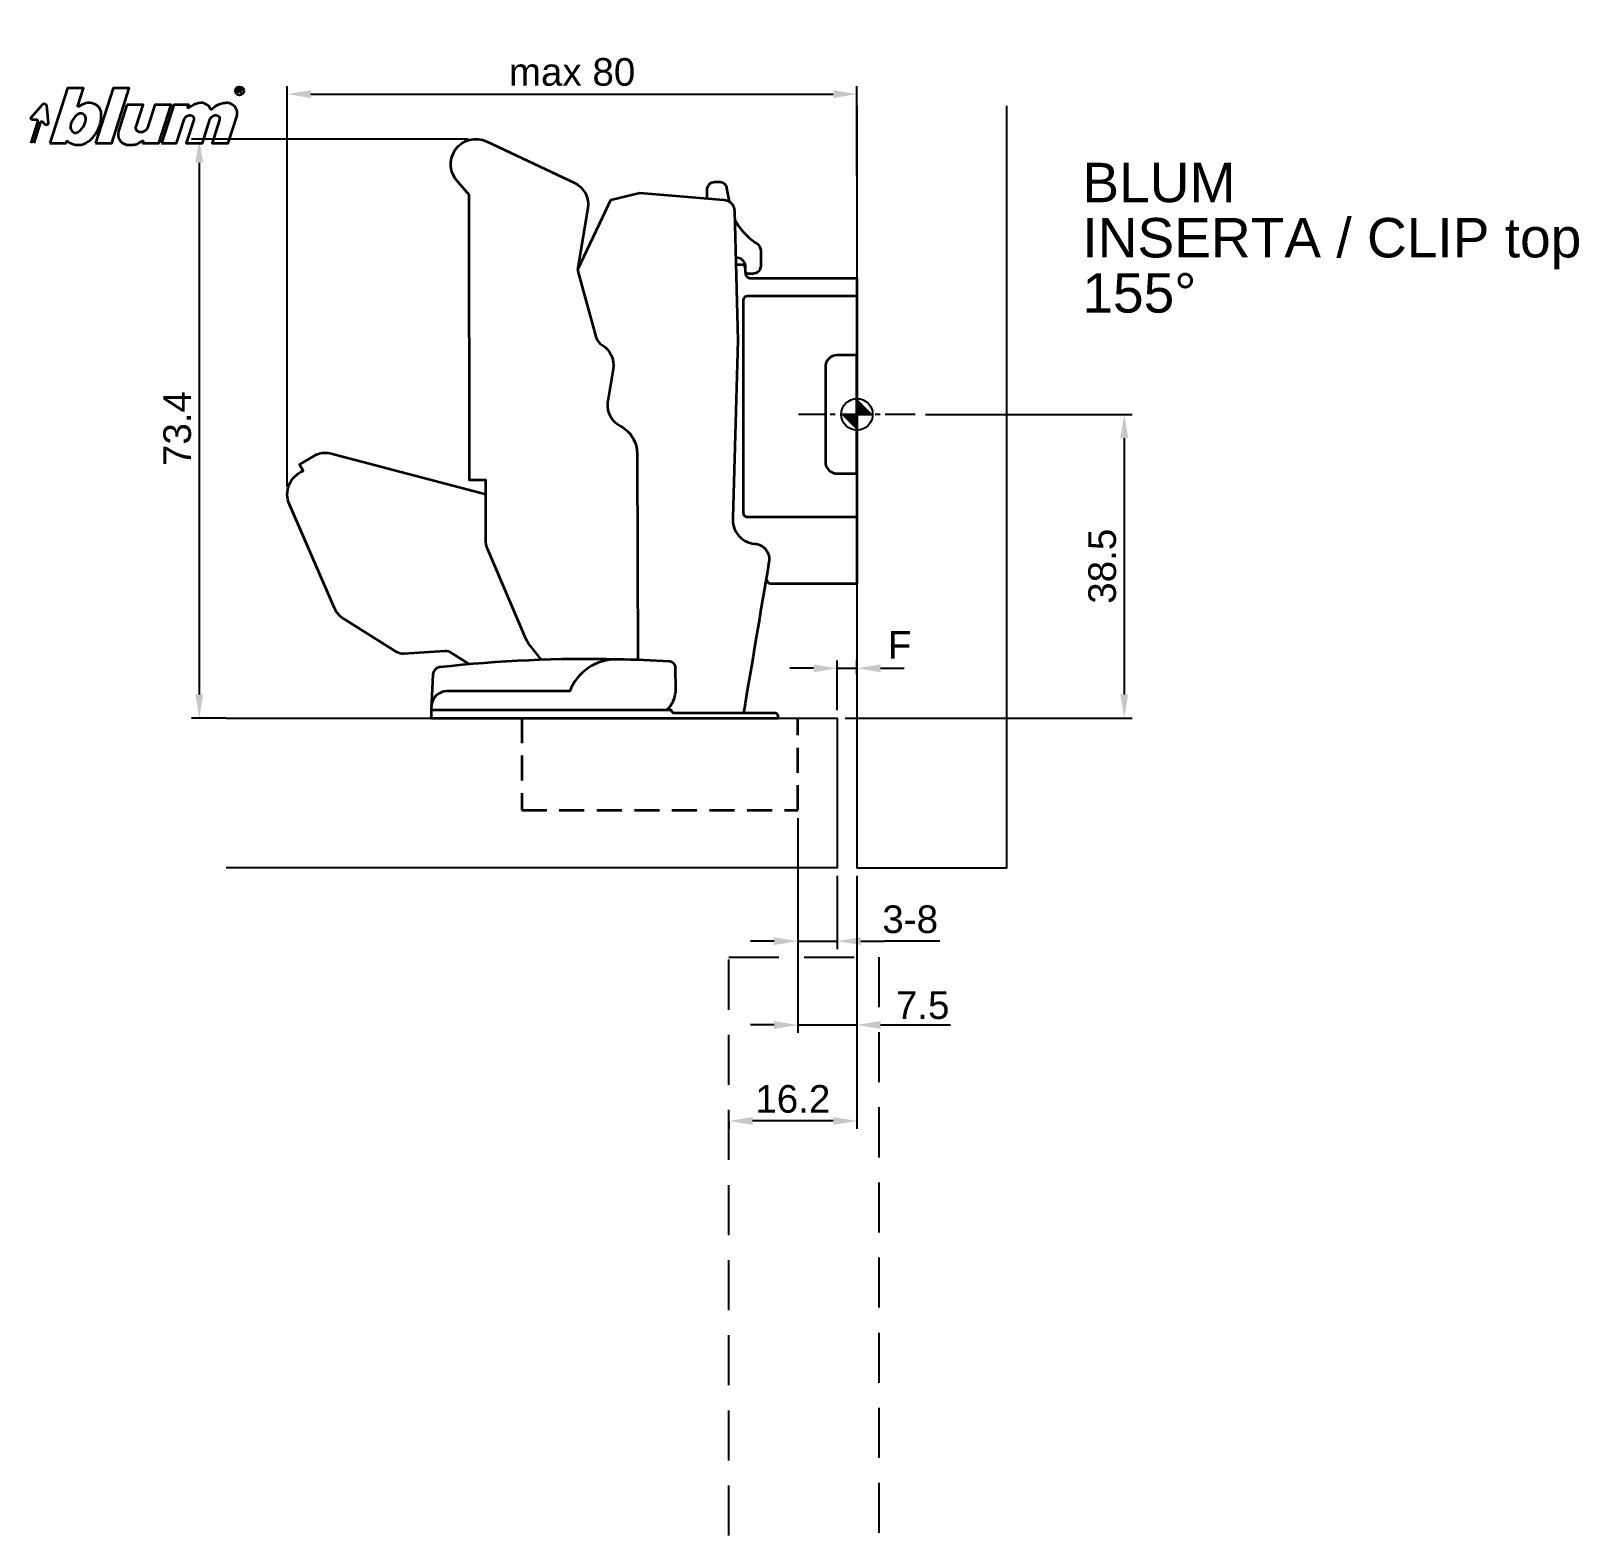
# Model space of a CAD drawing. Extents: x -105 to 92, y -142 to 49.
import ezdxf

# ---------------------------------------------------------------- set-up
doc = ezdxf.new("R2010")
doc.units = 0
doc.header["$PDMODE"] = 35
doc.header["$PDSIZE"] = 5
for name, pattern in [('MITTE2', [28.575, 19.05, -3.175, 3.175, -3.175]), ('STRICHLINIE2', [9.525, 6.35, -3.175]), ('VERDECKT2', [4.7625, 3.175, -1.5875])]:
    doc.linetypes.add(name, pattern=pattern)
doc.layers.get('0').update_dxf_attribs({"color": 30, "linetype": 'CONTINUOUS'})
doc.layers.get('Defpoints').update_dxf_attribs({"linetype": 'CONTINUOUS'})
doc.layers.add('1', color=2, linetype='CONTINUOUS')
doc.layers.add('5', color=1, linetype='CONTINUOUS')
doc.layers.add('6', color=3, linetype='CONTINUOUS', lineweight=35)
doc.styles.add('Beschlag', font='ARIAL.TTF')
doc.dimstyles.new('Beschlag', dxfattribs={"dimtxt": 3.5, "dimasz": 3, "dimexe": 1, "dimexo": 1, "dimgap": 1, "dimtad": 1, "dimdec": 1, "dimdsep": 46, "dimtxsty": 'Beschlag', "dimcen": 2, "dimclrd": 256, "dimclre": 256, "dimclrt": 256, "dimadec": 1, "dimazin": 2, "dimtfac": 0.71, "dimtdec": 1, "dimtix": 1, "dimtmove": 2, "dimatfit": 0, "dimfxl": 0, "dimtolj": 1, "dimlwd": -1, "dimlwe": -1, "dimarcsym": 0})

# ---------------------------------------------------------------- blocks, each defined once
blk = doc.blocks.new('Logo_BLUM')
at = {"layer": '6', "color": 20, "linetype": 'Continuous'}
for points in [[(2.39, 0), (4.43, 0), (4.52, 0.26, -0.512391), (4.62, 0.29, 0.357881), (7.3, 0.25, 0.116336), (8.5, 1.76, 0.127435), (8.89, 3.85, 0.227045), (8.36, 4.79, 0.273775), (6.5, 4.93), (6.04, 4.67, -0.689828), (5.94, 4.76), (6.65, 7), (4.61, 7)], [(12.15, 4.9), (11.09, 1.53, 0.527578), (12.44, -0.2, -0.003338), (13.06, -0.17, 0.131781), (13.63, 0.02), (14.12, 0.32, -0.706223), (14.22, 0.24), (14.15, 0), (16.19, 0), (17.75, 4.9), (15.7, 4.9), (14.81, 2.11, -0.253672), (14.11, 1.42, -0.127823), (13.72, 1.42, -0.447747), (13.33, 2.15), (14.2, 4.9)], [(16.53, 0), (18.44, 0), (19.39, 3, -0.282196), (20.04, 3.56, -0.141376), (20.38, 3.52, -0.3938), (20.62, 2.99), (19.67, 0), (21.72, 0), (22.67, 3, -0.282189), (23.31, 3.56, -0.141385), (23.65, 3.52, -0.393792), (23.89, 2.99), (22.94, 0), (24.99, 0), (26.07, 3.42, 0.424526), (25.18, 5.07, 0.098115), (24.64, 5.11, 0.114777), (23.24, 4.6), (22.89, 4.28, -0.522588), (22.79, 4.31, 0.36711), (21.28, 5.09, 0.102012), (20, 4.5, -0.748324), (19.89, 4.58), (20, 4.9), (18.08, 4.9)], [(5.59, 3.39, 0.16703), (4.99, 2.14, 0.322673), (5.41, 1.39, 0.260102), (5.93, 1.42, 0.211929), (6.95, 3, 0.250706), (6.73, 3.62, 0.316796), (6.01, 3.72, 0.086595)]]:
    blk.add_lwpolyline(points, format="xyb", close=True, dxfattribs=at)
blk.add_lwpolyline([(8.18, 0), (10.23, 0), (12.45, 7), (10.4, 7)], close=True, dxfattribs=at)
for points in [[(26.26, 6.4), (26.26, 6.9), (26.52, 6.9, -0.975005), (26.53, 6.67, 0.014563), (26.45, 6.67), (26.26, 6.67), (26.45, 6.67), (26.52, 6.6), (26.57, 6.53), (26.62, 6.42)], [(0, 0), (0.86, 2.7, 0.480207), (0.67, 2.98), (0.19, 2.97, -0.689229), (0.05, 3.33), (1.49, 4.95, -0.685285), (1.94, 4.79), (2.15, 2.54, -0.636083), (1.84, 2.36), (1.47, 2.68, 0.560356), (1.16, 2.59), (0.34, 0)]]:
    blk.add_lwpolyline(points, format="xyb", dxfattribs=at)
blk.add_circle((26.44, 6.65), 0.527, dxfattribs=at)
blk = doc.blocks.new('*D6')
at = {"layer": '1'}
for p, q in [((8.7, 0), (34.9, 0)), ((33.9, -3), (33.9, -35.5)), ((-1.5, -38.5), (34.9, -38.5))]:
    blk.add_line(p, q, dxfattribs=at)
for points in [[(33.4, -3), (34.4, -3), (33.9, 0)], [(33.4, -35.5), (34.4, -35.5), (33.9, -38.5)]]:
    blk.add_solid(points, dxfattribs=at)
at = {"layer": 'Defpoints', "color": 0}
for p in [(7.7, 0), (-2.5, -38.5), (33.9, -38.5)]:
    blk.add_point(p, dxfattribs=at)
at = {"layer": '1', "insert": (31.12, -19.25), "char_height": 3.5, "attachment_point": 5, "rotation": 90, "style": 'Beschlag'}
blk.add_mtext('\\A1;38.5', dxfattribs=at)
blk = doc.blocks.new('NullPunkt')
at = {"layer": '5'}
for points in [[(0, 2), (0, -2)], [(-2, 0), (2, 0)]]:
    blk.add_lwpolyline(points, dxfattribs=at)
blk.add_circle((0, 0), 2, dxfattribs=at)
for points in [[(0, 0), (-2, 0), (0, 2)], [(0, 0), (2, 0), (0, -2)]]:
    blk.add_solid(points, dxfattribs=at)
blk = doc.blocks.new('*D7')
at = {"layer": '1'}
for p, q in [((-72.23, -9.14), (-72.23, 41.62)), ((0, 30.31), (0, 41.62)), ((-69.23, 40.62), (-3, 40.62))]:
    blk.add_line(p, q, dxfattribs=at)
for points in [[(-69.23, 41.12), (-69.23, 40.12), (-72.23, 40.62)], [(-3, 41.12), (-3, 40.12), (0, 40.62)]]:
    blk.add_solid(points, dxfattribs=at)
at = {"layer": 'Defpoints', "color": 0}
for p in [(0, 40.62), (0, 29.31), (-72.23, -10.14)]:
    blk.add_point(p, dxfattribs=at)
at = {"layer": '1', "insert": (-36.11, 43.41), "char_height": 3.5, "attachment_point": 5, "style": 'Beschlag'}
blk.add_mtext('\\A1;max 80', dxfattribs=at)
blk = doc.blocks.new('*D8')
at = {"layer": '1'}
for p, q in [((-49.3, 34.92), (-84.38, 34.92)), ((-83.38, 31.92), (-83.38, -35.5)), ((-79.97, -38.5), (-84.38, -38.5))]:
    blk.add_line(p, q, dxfattribs=at)
for points in [[(-83.88, 31.92), (-82.88, 31.92), (-83.38, 34.92)], [(-83.88, -35.5), (-82.88, -35.5), (-83.38, -38.5)]]:
    blk.add_solid(points, dxfattribs=at)
at = {"layer": 'Defpoints', "color": 0}
for p in [(-48.3, 34.92), (-83.38, -38.5), (-78.97, -38.5)]:
    blk.add_point(p, dxfattribs=at)
at = {"layer": '1', "insert": (-86.17, -1.79), "char_height": 3.5, "attachment_point": 5, "rotation": 90, "style": 'Beschlag'}
blk.add_mtext('\\A1;73.4', dxfattribs=at)
blk = doc.blocks.new('*D11')
at = {"layer": '1', "linetype": 'Continuous'}
for p, q in [((0, -58.5), (0, -90.59)), ((-16.23, -89.71), (-16.23, -90.59)), ((-3, -89.59), (-13.23, -89.59))]:
    blk.add_line(p, q, dxfattribs=at)
for points in [[(-13.23, -89.09), (-13.23, -90.09), (-16.23, -89.59)], [(-3, -89.09), (-3, -90.09), (0, -89.59)]]:
    blk.add_solid(points, dxfattribs=at)
at = {"layer": 'Defpoints', "color": 0, "linetype": 'Continuous'}
for p in [(0, -57.5), (-16.23, -88.71), (-16.23, -89.59)]:
    blk.add_point(p, dxfattribs=at)
at = {"layer": '1', "linetype": 'Continuous', "insert": (-8.12, -86.81), "char_height": 3.5, "attachment_point": 5, "style": 'Beschlag'}
blk.add_mtext('\\A1;16.2', dxfattribs=at)
blk = doc.blocks.new('*D12')
at = {"layer": '1', "linetype": 'Continuous'}
for p, q in [((-7.5, -51.2), (-7.5, -67.79)), ((-2.5, -58.5), (-2.5, -67.79)), ((-10.5, -66.79), (-13.5, -66.79)), ((-7.5, -66.79), (-2.5, -66.79)), ((0.5, -66.79), (3.5, -66.79))]:
    blk.add_line(p, q, dxfattribs=at)
for points in [[(-10.5, -66.29), (-10.5, -67.29), (-7.5, -66.79)], [(0.5, -66.29), (0.5, -67.29), (-2.5, -66.79)]]:
    blk.add_solid(points, dxfattribs=at)
at = {"layer": 'Defpoints', "color": 0, "linetype": 'Continuous'}
for p in [(-7.5, -50.2), (-2.5, -57.5), (-2.5, -66.79)]:
    blk.add_point(p, dxfattribs=at)
at = {"layer": '1', "linetype": 'Continuous', "insert": (6.76, -64.03), "char_height": 3.5, "attachment_point": 5, "style": 'Beschlag'}
blk.add_mtext('\\A1;3-8', dxfattribs=at)
blk = doc.blocks.new('*D13')
at = {"layer": '1', "linetype": 'Continuous'}
for p, q in [((-2.5, -37.5), (-2.5, -31.19)), ((0, -32.98), (0, -31.19)), ((-5.5, -32.19), (-8.5, -32.19)), ((-2.5, -32.19), (0, -32.19)), ((3, -32.19), (6, -32.19))]:
    blk.add_line(p, q, dxfattribs=at)
for points in [[(-5.5, -31.69), (-5.5, -32.69), (-2.5, -32.19)], [(3, -31.69), (3, -32.69), (0, -32.19)]]:
    blk.add_solid(points, dxfattribs=at)
at = {"layer": 'Defpoints', "color": 0, "linetype": 'Continuous'}
for p in [(0, -32.19), (0, -33.98), (-2.5, -38.5)]:
    blk.add_point(p, dxfattribs=at)
at = {"layer": '1', "linetype": 'Continuous', "insert": (5.42, -29.23), "char_height": 3.5, "attachment_point": 5, "style": 'Beschlag'}
blk.add_mtext('\\A1;F', dxfattribs=at)
blk = doc.blocks.new('*D14')
at = {"layer": '1', "linetype": 'Continuous'}
for p, q in [((-7.5, -51.2), (-7.5, -78.42)), ((0, -58.5), (0, -78.42)), ((-10.5, -77.42), (-13.5, -77.42)), ((-7.5, -77.42), (0, -77.42)), ((3, -77.42), (6, -77.42))]:
    blk.add_line(p, q, dxfattribs=at)
for points in [[(-10.5, -76.92), (-10.5, -77.92), (-7.5, -77.42)], [(3, -76.92), (3, -77.92), (0, -77.42)]]:
    blk.add_solid(points, dxfattribs=at)
at = {"layer": 'Defpoints', "color": 0, "linetype": 'Continuous'}
for p in [(-7.5, -50.2), (0, -57.5), (0, -77.42)]:
    blk.add_point(p, dxfattribs=at)
at = {"layer": '1', "linetype": 'Continuous', "insert": (8.34, -74.93), "char_height": 3.5, "attachment_point": 5, "style": 'Beschlag'}
blk.add_mtext('\\A1;7.5', dxfattribs=at)

msp = doc.modelspace()

# ---------------------------------------------------------------- linework, layer by layer
at = {"layer": '1', "linetype": 'Continuous'}
for p, q in [((10.5, -66.79), (3.5, -66.79)), ((6, -77.42), (11.85, -77.42))]:
    msp.add_line(p, q, dxfattribs=at)
at = {"layer": '5', "linetype": 'MITTE2', "ltscale": 0.2}
msp.add_line((7.4, 0), (-7.4, 0), dxfattribs=at)
at = {"layer": '5'}
for points in [[(0, 39.15), (0, -57.5), (19, -57.5), (19, 39.15)], [(-79.97, -38.5), (-2.5, -38.5), (-2.5, -57.5), (-79.97, -57.5)]]:
    msp.add_lwpolyline(points, dxfattribs=at)
at = {"layer": '5', "linetype": 'STRICHLINIE2'}
msp.add_lwpolyline([(-16.23, -142.16), (-16.23, -68.81), (2.77, -68.81), (2.77, -142.22)], dxfattribs=at)
at = {"layer": '6', "linetype": 'Continuous'}
msp.add_line((0, 17.3), (0, -21.5), dxfattribs=at)
at = {"layer": '6'}
for points in [[(-39.97, -31.12), (-41.32, -29.47, -0.071156), (-42.05, -28.26), (-46.8, -17.12, -0.100695), (-47.06, -15.83), (-47.06, -8.32), (-49.14, -8.32), (-49.17, 27.85), (-50.56, 29.46, -0.841483), (-46.94, 34.62), (-35.81, 29.37, -0.335578), (-34.13, 26.16), (-35.39, 18.6, 0.108925), (-35.37, 18.17), (-33.04, 9.71, 0.195336), (-32.35, 8.82, -0.311725), (-30.91, 5.73), (-31.63, 1.44, 0.299899), (-30.01, -1.44, -0.279592), (-27.85, -4.98), (-27.77, -31.14)], [(-18.98, 27.4), (-19, 28.5, -0.385131), (-18, 29.5), (-17.5, 29.5, -0.431068), (-16.52, 28.68), (-16.21, 27.01)], [(-35.4, 18.39), (-32.26, 24.96), (-31.18, 27.21), (-27.52, 28.08), (-16.88, 27.23, -0.384999), (-15.51, 25.77), (-15.1, 9.38), (-15.72, -13.06, 0.420446), (-12.96, -16.39, -0.445766), (-11.15, -18.71, -0.000001), (-14.38, -37.9)], [(-15.48, 24.65, 0.108654), (-12.88, 21.8, -0.316073), (-12.2, 20.55), (-12.2, 18.85, -0.414243), (-13.2, 17.85), (-13.84, 17.85, -0.365992), (-14.14, 18.15), (-14.14, 18.85, 0.438168), (-15.36, 19.83)], [(-15.34, 19), (-14.51, 19, -0.351826), (-14.2, 18.73), (-14.12, 17.76, 0.343892), (-13.62, 17.3), (0, 17.3)], [(0, 15), (-13.9, 15, 0.4142), (-14.4, 14.5), (-14.4, -12.5, 0.414227), (-13.9, -13), (0, -13)], [(0, -21.5), (-10.86, -21.5, -0.237212), (-11.29, -21.25), (-11.51, -20.86)], [(-24.55, -37.5, 0.194511), (-23.79, -37.15, 0.158756), (-22.95, -34.87), (-22.98, -32.1, 0.381193), (-23.73, -31.34, 0.009796), (-30.39, -31.06, 0.03314), (-52.87, -32.05, 0.367416), (-53.76, -32.99), (-54, -37.5)], [(-30.39, -31.06, 0.316512), (-36.41, -35.1), (-51.98, -35.1, 0.39896), (-53.97, -37)]]:
    msp.add_lwpolyline(points, format="xyb", dxfattribs=at)
for points in [[(-4, -6, 0.414194), (-2.5, -7.5), (0, -7.5), (0, 7.5), (-2.5, 7.5, 0.414217), (-4, 6)], [(-10.3, -37.9), (-23.1, -37.9, -0.366013), (-23.5, -37.5), (-54, -37.5), (-54, -38.5), (-10, -38.5), (-10, -38.2, 0.366025)]]:
    msp.add_lwpolyline(points, format="xyb", close=True, dxfattribs=at)
at = {"layer": '6', "flags": 128}
msp.add_lwpolyline([(-49.15, -31.68), (-51.36, -30.27, 0.159568), (-52.26, -30.03), (-57.43, -30.35, -0.156667), (-58.32, -30.13), (-65.06, -25.91, -0.151101), (-66.22, -24.57), (-71.96, -11.42, -0.426033), (-70.19, -7.16), (-70.67, -6.33), (-68.72, -5.19, -0.199404), (-66.82, -4.93), (-47.06, -10.12)], format="xyb", dxfattribs=at)
at = {"layer": '6', "linetype": 'VERDECKT2'}
msp.add_lwpolyline([(-42.5, -38.5), (-42.5, -50.2), (-7.5, -50.2), (-7.5, -38.5)], dxfattribs=at)

# ---------------------------------------------------------------- block references
msp.add_blockref('Logo_BLUM', (-104.71, 34.38))
at = {"layer": '5', "rotation": 90}
msp.add_blockref('NullPunkt', (0, 0), dxfattribs=at)

# ---------------------------------------------------------------- texts
at = {"layer": '1', "linetype": 'Continuous', "style": 'Beschlag'}
for s, p in [('BLUM', (28.59, 26.91)), ('INSERTA / CLIP top', (28.59, 19.91)), ('155%%D', (28.59, 12.91))]:
    msp.add_text(s, height=5, dxfattribs=at).set_placement(p)

# ---------------------------------------------------------------- dimensions: what is measured, and where the dimension line sits
at = {"layer": '1'}
dim = msp.add_linear_dim(base=(0, 40.62), p1=(-72.23, -10.14), p2=(0, 29.31), text='max 80', dimstyle='Beschlag', dxfattribs=at)
dim.commit()
dim.dimension.update_dxf_attribs({"geometry": '*D7', "text_midpoint": (-36.11, 43.41)})
for base, p1, p2, picture, middle in [((-83.38, -38.5), (-48.3, 34.92), (-78.97, -38.5), '*D8', (-86.17, -1.79)), ((33.9, -38.5), (7.7, 0), (-2.5, -38.5), '*D6', (31.12, -19.25))]:
    dim = msp.add_linear_dim(base=base, p1=p1, p2=p2, angle=90, dimstyle='Beschlag', dxfattribs=at)
    dim.commit()
    dim.dimension.update_dxf_attribs({"geometry": picture, "text_midpoint": middle})
at = {"layer": '1', "linetype": 'Continuous'}
for base, p1, p2, text, picture, middle in [((0, -32.19), (-2.5, -38.5), (0, -33.98), 'F', '*D13', (5.42, -29.23)), ((-2.5, -66.79), (-7.5, -50.2), (-2.5, -57.5), '3-8', '*D12', (6.76, -64.03))]:
    dim = msp.add_linear_dim(base=base, p1=p1, p2=p2, text=text, dimstyle='Beschlag', dxfattribs=at)
    dim.commit()
    dim.dimension.update_dxf_attribs({"geometry": picture, "text_midpoint": middle, "dimtype": 160})
dim = msp.add_linear_dim(base=(0, -77.42), p1=(-7.5, -50.2), p2=(0, -57.5), dimstyle='Beschlag', dxfattribs=at)
dim.commit()
dim.dimension.update_dxf_attribs({"geometry": '*D14', "text_midpoint": (8.34, -74.93), "dimtype": 160})
dim = msp.add_linear_dim(base=(-16.23, -89.59), p1=(0, -57.5), p2=(-16.23, -88.71), dimstyle='Beschlag', dxfattribs=at)
dim.commit()
dim.dimension.update_dxf_attribs({"geometry": '*D11', "text_midpoint": (-8.12, -86.81)})

doc.saveas('drawing.dxf')
